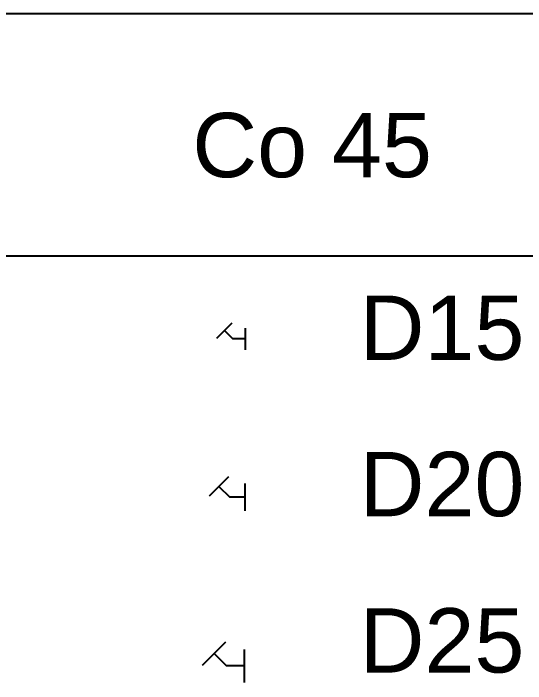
# Model space of a CAD drawing. Header units: millimetres. Extents: x 1218 to 72853, y -34712 to 16286.
# Drawn here: x 39758 to 40396, y 14081 to 14914 of the extents above; entities that cross this region are included whole.
import ezdxf

# ---------------------------------------------------------------- set-up
doc = ezdxf.new("R2010")
doc.units = ezdxf.units.MM
doc.set_wipeout_variables(frame=1)
doc.styles.get("Standard").update_dxf_attribs({"font": 'arial.ttf'})

# ---------------------------------------------------------------- blocks, each defined once
blk = doc.blocks.new('CO45-DN15 PCCC')
blk.add_wipeout([(-14.85, -4.24), (-19.09, 0), (-19.16, 0.06), (-19.2, 0.1), (-19.23, 0.12), (-19.27, 0.15), (-19.31, 0.18), (-19.35, 0.21), (-19.39, 0.23), (-19.43, 0.25), (-19.47, 0.28), (-19.51, 0.3), (-19.56, 0.32), (-19.6, 0.33), (-19.64, 0.35), (-19.69, 0.37), (-19.73, 0.38), (-19.78, 0.39), (-19.83, 0.4), (-19.87, 0.41), (-19.92, 0.42), (-19.96, 0.43), (-20.01, 0.43), (-20.06, 0.44), (-20.11, 0.44), (-20.15, 0.44), (-20.2, 0.44), (-20.25, 0.44), (-20.29, 0.43), (-20.34, 0.43), (-20.39, 0.42), (-20.43, 0.41), (-20.48, 0.4), (-20.53, 0.39), (-20.57, 0.38), (-20.62, 0.37), (-20.66, 0.35), (-20.7, 0.33), (-20.75, 0.32), (-20.79, 0.3), (-20.83, 0.28), (-20.88, 0.25), (-20.92, 0.23), (-20.96, 0.21), (-21, 0.18), (-21.03, 0.15), (-21.07, 0.12), (-21.11, 0.1), (-21.14, 0.06), (-21.18, 0.03), (-21.21, 0), (-21.21, 0), (-25.46, 4.24), (-4.24, 25.46), (0, 21.21), (0, 21.21), (-0.06, 21.14), (-0.1, 21.11), (-0.12, 21.07), (-0.15, 21.03), (-0.18, 21), (-0.21, 20.96), (-0.23, 20.92), (-0.25, 20.88), (-0.28, 20.83), (-0.3, 20.79), (-0.32, 20.75), (-0.33, 20.7), (-0.35, 20.66), (-0.37, 20.62), (-0.38, 20.57), (-0.39, 20.53), (-0.4, 20.48), (-0.41, 20.43), (-0.42, 20.39), (-0.43, 20.34), (-0.43, 20.29), (-0.44, 20.25), (-0.44, 20.2), (-0.44, 20.15), (-0.44, 20.11), (-0.44, 20.06), (-0.43, 20.01), (-0.43, 19.96), (-0.42, 19.92), (-0.41, 19.87), (-0.4, 19.83), (-0.39, 19.78), (-0.38, 19.73), (-0.37, 19.69), (-0.35, 19.64), (-0.33, 19.6), (-0.32, 19.56), (-0.3, 19.51), (-0.28, 19.47), (-0.25, 19.43), (-0.23, 19.39), (-0.21, 19.35), (-0.18, 19.31), (-0.15, 19.27), (-0.12, 19.23), (-0.1, 19.2), (-0.06, 19.16), (-0.03, 19.13), (0, 19.09), (1.41, 17.68), (1.74, 17.37), (1.9, 17.21), (2.07, 17.06), (2.24, 16.92), (2.41, 16.77), (2.58, 16.63), (2.76, 16.49), (2.94, 16.36), (3.12, 16.22), (3.3, 16.09), (3.48, 15.97), (3.67, 15.84), (3.86, 15.72), (4.05, 15.6), (4.24, 15.49), (4.43, 15.37), (4.63, 15.26), (4.83, 15.16), (5.02, 15.05), (5.22, 14.95), (5.43, 14.86), (5.63, 14.76), (5.84, 14.67), (6.04, 14.59), (6.25, 14.5), (6.46, 14.42), (6.67, 14.34), (6.88, 14.27), (7.09, 14.2), (7.31, 14.13), (7.52, 14.07), (7.74, 14.01), (7.95, 13.95), (8.17, 13.89), (8.39, 13.84), (8.61, 13.8), (8.83, 13.75), (9.05, 13.71), (9.27, 13.68), (9.49, 13.64), (9.71, 13.61), (9.93, 13.59), (10.16, 13.56), (10.38, 13.54), (10.6, 13.53), (10.83, 13.52), (11.05, 13.51), (11.28, 13.5), (11.5, 13.5), (13.5, 13.5), (13.59, 13.5), (13.64, 13.51), (13.69, 13.51), (13.73, 13.52), (13.78, 13.53), (13.83, 13.54), (13.87, 13.55), (13.92, 13.56), (13.96, 13.57), (14.01, 13.59), (14.05, 13.61), (14.1, 13.62), (14.14, 13.64), (14.18, 13.66), (14.22, 13.69), (14.26, 13.71), (14.3, 13.73), (14.34, 13.76), (14.38, 13.79), (14.42, 13.81), (14.46, 13.84), (14.49, 13.87), (14.53, 13.91), (14.56, 13.94), (14.59, 13.97), (14.63, 14.01), (14.66, 14.04), (14.69, 14.08), (14.71, 14.12), (14.74, 14.16), (14.77, 14.2), (14.79, 14.24), (14.81, 14.28), (14.84, 14.32), (14.86, 14.36), (14.88, 14.4), (14.89, 14.45), (14.91, 14.49), (14.93, 14.54), (14.94, 14.58), (14.95, 14.63), (14.96, 14.67), (14.97, 14.72), (14.98, 14.77), (14.99, 14.81), (14.99, 14.86), (15, 14.91), (15, 14.95), (15, 15), (15, 15), (21, 15), (21, -15), (15, -15), (15, -15), (15, -14.91), (14.99, -14.86), (14.99, -14.81), (14.98, -14.77), (14.97, -14.72), (14.96, -14.67), (14.95, -14.63), (14.94, -14.58), (14.93, -14.54), (14.91, -14.49), (14.89, -14.45), (14.88, -14.4), (14.86, -14.36), (14.84, -14.32), (14.81, -14.28), (14.79, -14.24), (14.77, -14.2), (14.74, -14.16), (14.71, -14.12), (14.69, -14.08), (14.66, -14.04), (14.63, -14.01), (14.59, -13.97), (14.56, -13.94), (14.53, -13.91), (14.49, -13.87), (14.46, -13.84), (14.42, -13.81), (14.38, -13.79), (14.34, -13.76), (14.3, -13.73), (14.26, -13.71), (14.22, -13.69), (14.18, -13.66), (14.14, -13.64), (14.1, -13.62), (14.05, -13.61), (14.01, -13.59), (13.96, -13.57), (13.92, -13.56), (13.87, -13.55), (13.83, -13.54), (13.78, -13.53), (13.73, -13.52), (13.69, -13.51), (13.64, -13.51), (13.59, -13.5), (13.55, -13.5), (13.5, -13.5), (7.5, -13.5), (7, -13.5), (6.51, -13.48), (6.01, -13.46), (5.52, -13.44), (5.02, -13.4), (4.53, -13.36), (4.03, -13.31), (3.54, -13.25), (3.05, -13.18), (2.56, -13.11), (2.07, -13.03), (1.58, -12.94), (1.09, -12.84), (0.61, -12.74), (0.12, -12.63), (-0.36, -12.51), (-0.84, -12.38), (-1.32, -12.25), (-1.79, -12.1), (-2.27, -11.95), (-2.74, -11.8), (-3.21, -11.63), (-3.67, -11.46), (-4.14, -11.28), (-4.6, -11.09), (-5.05, -10.9), (-5.51, -10.7), (-5.96, -10.49), (-6.4, -10.28), (-6.85, -10.06), (-7.29, -9.83), (-7.73, -9.59), (-8.16, -9.35), (-8.59, -9.1), (-9.01, -8.84), (-9.44, -8.58), (-9.85, -8.31), (-10.27, -8.03), (-10.67, -7.75), (-11.08, -7.46), (-11.48, -7.17), (-11.87, -6.87), (-12.26, -6.56), (-12.65, -6.25), (-13.03, -5.93), (-13.4, -5.6), (-13.77, -5.27), (-14.14, -4.93)])
for p, q in [((-20.15, 1.06), (-1.06, 20.15)), ((15, 13.5), (15, -13.5))]:
    blk.add_line(p, q)
at = {"color": 8}
for p in [(-10.61, 10.61), (15, 0)]:
    blk.add_line(p, (0, 0), dxfattribs=at)
at = {"flags": 1}
for p in [(-14.85, 14.85), (21, 0)]:
    blk.add_attdef('AMC', p, '', height=0.5, dxfattribs=at)
blk = doc.blocks.new('CO45-DN20 PCCC')
blk.add_wipeout([(25, 18), (19, 18), (18.99, 17.89), (18.99, 17.85), (18.99, 17.83), (18.98, 17.79), (18.97, 17.78), (18.96, 17.73), (18.96, 17.71), (18.95, 17.68), (18.93, 17.64), (18.92, 17.61), (18.91, 17.59), (18.89, 17.54), (18.86, 17.49), (18.85, 17.47), (18.83, 17.45), (18.79, 17.39), (18.76, 17.35), (18.74, 17.33), (18.7, 17.28), (18.64, 17.23), (18.61, 17.2), (18.56, 17.17), (18.45, 17.11), (18.39, 17.08), (18.36, 17.07), (18.3, 17.05), (18.24, 17.03), (18.2, 17.02), (18.12, 17.01), (18.08, 17), (18, 17), (17.73, 17), (17.61, 17), (17.48, 17.01), (17.42, 17.01), (17.08, 17.02), (17.04, 17.02), (16.82, 17.03), (16.65, 17.03), (16.54, 17.04), (16.45, 17.05), (16.21, 17.06), (15.95, 17.08), (15.83, 17.09), (15.69, 17.1), (15.47, 17.12), (15.31, 17.14), (15.09, 17.16), (14.89, 17.18), (14.67, 17.21), (14.62, 17.22), (14.55, 17.23), (14.41, 17.24), (14.33, 17.26), (14.2, 17.27), (13.95, 17.31), (13.73, 17.35), (13.54, 17.38), (13.26, 17.43), (12.99, 17.48), (12.85, 17.51), (12.59, 17.56), (12.44, 17.59), (12.15, 17.65), (12, 17.69), (11.89, 17.71), (11.74, 17.75), (11.59, 17.79), (11.41, 17.83), (11.29, 17.87), (10.91, 17.97), (10.55, 18.07), (10.3, 18.15), (10.1, 18.21), (10.01, 18.24), (7.71, 19.08), (7.42, 19.21), (7.36, 19.23), (7.17, 19.32), (6.86, 19.46), (6.56, 19.6), (6.33, 19.71), (6.09, 19.83), (5.76, 20), (5.61, 20.08), (5.25, 20.27), (4.77, 20.55), (4.45, 20.73), (4.06, 20.97), (3.83, 21.12), (3.67, 21.22), (3.25, 21.49), (2.85, 21.77), (2.78, 21.82), (2.43, 22.06), (2.21, 22.23), (2.13, 22.29), (1.98, 22.4), (1.8, 22.54), (1.57, 22.72), (1.33, 22.91), (1.16, 23.05), (0.81, 23.35), (0.57, 23.56), (0.33, 23.77), (0.14, 23.93), (-0.12, 24.18), (-0.35, 24.4), (-0.57, 24.61), (-0.69, 24.73), (-0.85, 24.94), (-0.96, 25.18), (-0.99, 25.35), (-0.99, 25.56), (-0.98, 25.65), (-0.96, 25.75), (-0.93, 25.82), (-0.9, 25.9), (-0.85, 25.98), (-0.82, 26.03), (-0.71, 26.16), (-4.95, 30.41), (-30.41, 4.95), (-26.16, 0.71), (-26.06, 0.79), (-26.03, 0.82), (-25.99, 0.84), (-25.96, 0.87), (-25.94, 0.87), (-25.92, 0.89), (-25.87, 0.91), (-25.8, 0.94), (-25.69, 0.97), (-25.63, 0.98), (-25.53, 1), (-25.44, 1), (-25.38, 1), (-25.29, 0.99), (-25.26, 0.98), (-25.22, 0.97), (-25.19, 0.96), (-25.15, 0.95), (-25.08, 0.93), (-25, 0.89), (-24.96, 0.87), (-24.93, 0.85), (-24.86, 0.8), (-24.82, 0.77), (-24.75, 0.71), (-24.58, 0.54), (-24.5, 0.46), (-24.45, 0.41), (-24.39, 0.36), (-24.34, 0.31), (-24.23, 0.19), (-24.18, 0.14), (-24.09, 0.06), (-24.08, 0.05), (-24.06, 0.03), (-24.03, 0), (-23.96, -0.07), (-23.91, -0.11), (-23.77, -0.25), (-23.72, -0.3), (-23.64, -0.38), (-23.57, -0.44), (-23.5, -0.5), (-23.45, -0.55), (-23.42, -0.58), (-23.36, -0.64), (-23.32, -0.68), (-23.21, -0.78), (-23.13, -0.85), (-23.07, -0.91), (-22.98, -1), (-22.9, -1.06), (-22.71, -1.23), (-22.69, -1.26), (-22.59, -1.35), (-22.51, -1.42), (-22.21, -1.69), (-22.2, -1.7), (-22.18, -1.71), (-21.99, -1.89), (-21.88, -1.98), (-21.79, -2.06), (-21.66, -2.18), (-21.55, -2.27), (-21.44, -2.36), (-21.17, -2.6), (-20.9, -2.82), (-20.72, -2.97), (-20.58, -3.09), (-20.25, -3.36), (-20.16, -3.44), (-20.03, -3.54), (-19.82, -3.71), (-19.78, -3.74), (-19.56, -3.92), (-19.35, -4.08), (-19.16, -4.23), (-19.07, -4.3), (-18.89, -4.44), (-18.82, -4.5), (-18.72, -4.57), (-18.63, -4.64), (-18.49, -4.75), (-18.33, -4.87), (-18.23, -4.94), (-18.16, -4.99), (-17.92, -5.17), (-17.89, -5.19), (-17.67, -5.36), (-17.43, -5.53), (-17.23, -5.68), (-16.94, -5.88), (-16.76, -6.01), (-16.56, -6.15), (-16.36, -6.29), (-16.02, -6.52), (-15.78, -6.68), (-15.66, -6.76), (-15.36, -6.96), (-15.08, -7.15), (-14.94, -7.24), (-14.86, -7.29), (-14.36, -7.61), (-14.25, -7.68), (-14.02, -7.82), (-13.91, -7.89), (-13.82, -7.95), (-13.5, -8.14), (-13.38, -8.22), (-13.34, -8.25), (-13.12, -8.38), (-13.02, -8.43), (-12.92, -8.49), (-12.7, -8.62), (-12.62, -8.67), (-12.53, -8.72), (-12.43, -8.78), (-12.2, -8.92), (-12.04, -9.01), (-11.96, -9.06), (-11.8, -9.14), (-11.56, -9.28), (-11.29, -9.43), (-11.12, -9.52), (-10.98, -9.6), (-10.85, -9.67), (-10.72, -9.74), (-10.43, -9.9), (-10.35, -9.94), (-10.13, -10.06), (-9.98, -10.14), (-9.78, -10.24), (-9.52, -10.37), (-9.32, -10.47), (-9.12, -10.58), (-8.88, -10.7), (-8.71, -10.78), (-8.52, -10.87), (-8.32, -10.97), (-8.09, -11.08), (-7.99, -11.13), (-7.93, -11.16), (-7.55, -11.33), (-7.49, -11.36), (-7.46, -11.38), (-7.35, -11.43), (-7.26, -11.47), (-7.1, -11.54), (-7.01, -11.58), (-6.85, -11.66), (-6.6, -11.77), (-6.34, -11.88), (-6.06, -12.01), (-5.97, -12.05), (-5.84, -12.1), (-5.59, -12.21), (-5.4, -12.29), (-5.17, -12.39), (-5, -12.45), (-4.72, -12.57), (-4.24, -12.76), (-4.17, -12.79), (-3.89, -12.9), (-3.48, -13.06), (-3.35, -13.1), (-2.99, -13.24), (-2.75, -13.33), (-2.51, -13.41), (-2.3, -13.49), (-2.23, -13.52), (-1.84, -13.65), (-1.6, -13.73), (-1.42, -13.79), (-1.3, -13.84), (-1, -13.94), (-0.8, -14), (-0.43, -14.12), (-0.14, -14.21), (-0.03, -14.25), (0.44, -14.39), (1.44, -14.69), (2.14, -14.88), (2.31, -14.93), (2.48, -14.98), (3.01, -15.11), (3.41, -15.21), (3.82, -15.31), (4.72, -15.52), (5.18, -15.63), (5.5, -15.69), (6.15, -15.83), (6.36, -15.87), (6.93, -15.98), (7.39, -16.06), (7.67, -16.11), (8.25, -16.21), (8.41, -16.24), (9.15, -16.35), (9.45, -16.39), (9.78, -16.44), (10.37, -16.52), (10.45, -16.53), (10.97, -16.59), (11.34, -16.63), (12.86, -16.78), (13.1, -16.8), (13.99, -16.87), (14.52, -16.9), (14.64, -16.91), (15.58, -16.95), (15.7, -16.96), (16.02, -16.97), (16.43, -16.98), (17.04, -16.99), (17.36, -17), (18.4, -17.08), (18.57, -17.18), (18.76, -17.34), (18.83, -17.44), (18.87, -17.5), (18.9, -17.56), (18.95, -17.68), (18.95, -17.7), (18.97, -17.75), (18.99, -17.85), (19, -18), (25, -18)])
for p, q in [((-1.41, 25.46), (-25.46, 1.41)), ((19, -17), (19, 17))]:
    blk.add_line(p, q)
at = {"color": 8}
for p in [(-13.44, 13.44), (19, 0)]:
    blk.add_line(p, (0, 0), dxfattribs=at)
at = {"flags": 1}
for p in [(-17.68, 17.68), (25, 0)]:
    blk.add_attdef('AMC', p, '', height=0.5, dxfattribs=at)
blk = doc.blocks.new('CO45-DN25 PCCC')
blk.add_wipeout([(-28.99, 0), (-29.06, 0.06), (-29.1, 0.1), (-29.13, 0.12), (-29.17, 0.15), (-29.21, 0.18), (-29.25, 0.21), (-29.29, 0.23), (-29.33, 0.25), (-29.37, 0.28), (-29.41, 0.3), (-29.46, 0.32), (-29.5, 0.33), (-29.54, 0.35), (-29.59, 0.37), (-29.63, 0.38), (-29.68, 0.39), (-29.72, 0.4), (-29.77, 0.41), (-29.82, 0.42), (-29.86, 0.43), (-29.91, 0.43), (-29.96, 0.44), (-30, 0.44), (-30.05, 0.44), (-30.1, 0.44), (-30.15, 0.44), (-30.19, 0.43), (-30.24, 0.43), (-30.29, 0.42), (-30.33, 0.41), (-30.38, 0.4), (-30.43, 0.39), (-30.47, 0.38), (-30.52, 0.37), (-30.56, 0.35), (-30.6, 0.33), (-30.65, 0.32), (-30.69, 0.3), (-30.73, 0.28), (-30.77, 0.25), (-30.82, 0.23), (-30.86, 0.21), (-30.9, 0.18), (-30.93, 0.15), (-30.97, 0.12), (-31.01, 0.1), (-31.04, 0.06), (-31.08, 0.03), (-31.11, 0), (-31.11, 0), (-36.06, 4.95), (-4.95, 36.06), (0, 31.11), (0, 31.11), (-0.06, 31.04), (-0.1, 31.01), (-0.12, 30.97), (-0.15, 30.93), (-0.18, 30.9), (-0.21, 30.86), (-0.23, 30.82), (-0.25, 30.77), (-0.28, 30.73), (-0.3, 30.69), (-0.32, 30.65), (-0.33, 30.6), (-0.35, 30.56), (-0.37, 30.52), (-0.38, 30.47), (-0.39, 30.43), (-0.4, 30.38), (-0.41, 30.33), (-0.42, 30.29), (-0.43, 30.24), (-0.43, 30.19), (-0.44, 30.15), (-0.44, 30.1), (-0.44, 30.05), (-0.44, 30), (-0.44, 29.96), (-0.43, 29.91), (-0.43, 29.86), (-0.42, 29.82), (-0.41, 29.77), (-0.4, 29.72), (-0.39, 29.68), (-0.38, 29.63), (-0.37, 29.59), (-0.35, 29.54), (-0.33, 29.5), (-0.32, 29.46), (-0.3, 29.41), (-0.28, 29.37), (-0.25, 29.33), (-0.23, 29.29), (-0.21, 29.25), (-0.18, 29.21), (-0.15, 29.17), (-0.12, 29.13), (-0.1, 29.1), (-0.06, 29.06), (-0.03, 29.03), (0, 28.99), (0.65, 28.36), (0.99, 28.05), (1.33, 27.74), (1.67, 27.45), (2.02, 27.15), (2.37, 26.87), (2.73, 26.58), (3.09, 26.31), (3.46, 26.04), (3.83, 25.77), (4.2, 25.51), (4.58, 25.26), (4.97, 25.01), (5.35, 24.77), (5.74, 24.54), (6.14, 24.31), (6.53, 24.09), (6.93, 23.87), (7.34, 23.66), (7.75, 23.46), (8.16, 23.26), (8.57, 23.07), (8.99, 22.88), (9.41, 22.71), (9.83, 22.54), (10.25, 22.37), (10.68, 22.21), (11.11, 22.06), (11.54, 21.92), (11.98, 21.78), (12.41, 21.65), (12.85, 21.53), (13.29, 21.41), (13.73, 21.3), (14.18, 21.2), (14.62, 21.1), (15.07, 21.01), (15.52, 20.93), (15.96, 20.86), (16.42, 20.79), (16.87, 20.73), (17.32, 20.68), (17.77, 20.63), (18.23, 20.59), (18.68, 20.56), (19.13, 20.53), (19.59, 20.51), (20.04, 20.5), (20.5, 20.5), (20.59, 20.5), (20.64, 20.51), (20.69, 20.51), (20.73, 20.52), (20.78, 20.53), (20.83, 20.54), (20.87, 20.55), (20.92, 20.56), (20.96, 20.57), (21.01, 20.59), (21.05, 20.61), (21.1, 20.62), (21.14, 20.64), (21.18, 20.66), (21.22, 20.69), (21.26, 20.71), (21.3, 20.73), (21.34, 20.76), (21.38, 20.79), (21.42, 20.81), (21.46, 20.84), (21.49, 20.87), (21.53, 20.91), (21.56, 20.94), (21.59, 20.97), (21.63, 21.01), (21.66, 21.04), (21.69, 21.08), (21.71, 21.12), (21.74, 21.16), (21.77, 21.2), (21.79, 21.24), (21.81, 21.28), (21.84, 21.32), (21.86, 21.36), (21.88, 21.4), (21.89, 21.45), (21.91, 21.49), (21.93, 21.54), (21.94, 21.58), (21.95, 21.63), (21.96, 21.67), (21.97, 21.72), (21.98, 21.77), (21.99, 21.81), (21.99, 21.86), (22, 21.91), (22, 21.95), (22, 22), (22, 22), (29, 22), (29, -22), (22, -22), (22, -22), (22, -21.91), (21.99, -21.86), (21.99, -21.81), (21.98, -21.77), (21.97, -21.72), (21.96, -21.67), (21.95, -21.63), (21.94, -21.58), (21.93, -21.54), (21.91, -21.49), (21.89, -21.45), (21.88, -21.4), (21.86, -21.36), (21.84, -21.32), (21.81, -21.28), (21.79, -21.24), (21.77, -21.2), (21.74, -21.16), (21.71, -21.12), (21.69, -21.08), (21.66, -21.04), (21.63, -21.01), (21.59, -20.97), (21.56, -20.94), (21.53, -20.91), (21.49, -20.87), (21.46, -20.84), (21.42, -20.81), (21.38, -20.79), (21.34, -20.76), (21.3, -20.73), (21.26, -20.71), (21.22, -20.69), (21.18, -20.66), (21.14, -20.64), (21.1, -20.62), (21.05, -20.61), (21.01, -20.59), (20.96, -20.57), (20.92, -20.56), (20.87, -20.55), (20.83, -20.54), (20.78, -20.53), (20.73, -20.52), (20.69, -20.51), (20.64, -20.51), (20.59, -20.5), (20.55, -20.5), (20.5, -20.5), (19.4, -20.49), (18.3, -20.47), (17.2, -20.42), (16.11, -20.36), (15.01, -20.28), (13.91, -20.19), (12.82, -20.08), (11.73, -19.95), (10.64, -19.8), (9.55, -19.64), (8.47, -19.46), (7.38, -19.26), (6.31, -19.05), (5.23, -18.81), (4.16, -18.57), (3.09, -18.3), (2.03, -18.02), (0.97, -17.72), (-0.08, -17.41), (-1.13, -17.07), (-2.17, -16.73), (-3.21, -16.36), (-4.24, -15.98), (-5.27, -15.58), (-6.28, -15.17), (-7.3, -14.74), (-8.3, -14.3), (-9.3, -13.84), (-10.29, -13.36), (-11.28, -12.87), (-12.25, -12.36), (-13.22, -11.84), (-14.18, -11.31), (-15.13, -10.75), (-16.07, -10.19), (-17, -9.6), (-17.93, -9.01), (-18.84, -8.4), (-19.75, -7.77), (-20.64, -7.13), (-21.52, -6.48), (-22.4, -5.81), (-23.26, -5.13), (-24.11, -4.44), (-24.96, -3.73), (-25.79, -3.01), (-26.61, -2.28), (-27.41, -1.53)])
blk.add_wipeout([(-28.99, 0), (-29.06, 0.06), (-29.1, 0.1), (-29.13, 0.12), (-29.17, 0.15), (-29.21, 0.18), (-29.25, 0.21), (-29.29, 0.23), (-29.33, 0.25), (-29.37, 0.28), (-29.41, 0.3), (-29.46, 0.32), (-29.5, 0.33), (-29.54, 0.35), (-29.59, 0.37), (-29.63, 0.38), (-29.68, 0.39), (-29.72, 0.4), (-29.77, 0.41), (-29.82, 0.42), (-29.86, 0.43), (-29.91, 0.43), (-29.96, 0.44), (-30, 0.44), (-30.05, 0.44), (-30.1, 0.44), (-30.15, 0.44), (-30.19, 0.43), (-30.24, 0.43), (-30.29, 0.42), (-30.33, 0.41), (-30.38, 0.4), (-30.43, 0.39), (-30.47, 0.38), (-30.52, 0.37), (-30.56, 0.35), (-30.6, 0.33), (-30.65, 0.32), (-30.69, 0.3), (-30.73, 0.28), (-30.77, 0.25), (-30.82, 0.23), (-30.86, 0.21), (-30.9, 0.18), (-30.93, 0.15), (-30.97, 0.12), (-31.01, 0.1), (-31.04, 0.06), (-31.08, 0.03), (-31.11, 0), (-31.11, 0), (-36.06, 4.95), (-4.95, 36.06), (0, 31.11), (0, 31.11), (-0.06, 31.04), (-0.1, 31.01), (-0.12, 30.97), (-0.15, 30.93), (-0.18, 30.9), (-0.21, 30.86), (-0.23, 30.82), (-0.25, 30.77), (-0.28, 30.73), (-0.3, 30.69), (-0.32, 30.65), (-0.33, 30.6), (-0.35, 30.56), (-0.37, 30.52), (-0.38, 30.47), (-0.39, 30.43), (-0.4, 30.38), (-0.41, 30.33), (-0.42, 30.29), (-0.43, 30.24), (-0.43, 30.19), (-0.44, 30.15), (-0.44, 30.1), (-0.44, 30.05), (-0.44, 30), (-0.44, 29.96), (-0.43, 29.91), (-0.43, 29.86), (-0.42, 29.82), (-0.41, 29.77), (-0.4, 29.72), (-0.39, 29.68), (-0.38, 29.63), (-0.37, 29.59), (-0.35, 29.54), (-0.33, 29.5), (-0.32, 29.46), (-0.3, 29.41), (-0.28, 29.37), (-0.25, 29.33), (-0.23, 29.29), (-0.21, 29.25), (-0.18, 29.21), (-0.15, 29.17), (-0.12, 29.13), (-0.1, 29.1), (-0.06, 29.06), (-0.03, 29.03), (0, 28.99), (0.65, 28.36), (0.99, 28.05), (1.33, 27.74), (1.67, 27.45), (2.02, 27.15), (2.37, 26.87), (2.73, 26.58), (3.09, 26.31), (3.46, 26.04), (3.83, 25.77), (4.2, 25.51), (4.58, 25.26), (4.97, 25.01), (5.35, 24.77), (5.74, 24.54), (6.14, 24.31), (6.53, 24.09), (6.93, 23.87), (7.34, 23.66), (7.75, 23.46), (8.16, 23.26), (8.57, 23.07), (8.99, 22.88), (9.41, 22.71), (9.83, 22.54), (10.25, 22.37), (10.68, 22.21), (11.11, 22.06), (11.54, 21.92), (11.98, 21.78), (12.41, 21.65), (12.85, 21.53), (13.29, 21.41), (13.73, 21.3), (14.18, 21.2), (14.62, 21.1), (15.07, 21.01), (15.52, 20.93), (15.96, 20.86), (16.42, 20.79), (16.87, 20.73), (17.32, 20.68), (17.77, 20.63), (18.23, 20.59), (18.68, 20.56), (19.13, 20.53), (19.59, 20.51), (20.04, 20.5), (20.5, 20.5), (20.59, 20.5), (20.64, 20.51), (20.69, 20.51), (20.73, 20.52), (20.78, 20.53), (20.83, 20.54), (20.87, 20.55), (20.92, 20.56), (20.96, 20.57), (21.01, 20.59), (21.05, 20.61), (21.1, 20.62), (21.14, 20.64), (21.18, 20.66), (21.22, 20.69), (21.26, 20.71), (21.3, 20.73), (21.34, 20.76), (21.38, 20.79), (21.42, 20.81), (21.46, 20.84), (21.49, 20.87), (21.53, 20.91), (21.56, 20.94), (21.59, 20.97), (21.63, 21.01), (21.66, 21.04), (21.69, 21.08), (21.71, 21.12), (21.74, 21.16), (21.77, 21.2), (21.79, 21.24), (21.81, 21.28), (21.84, 21.32), (21.86, 21.36), (21.88, 21.4), (21.89, 21.45), (21.91, 21.49), (21.93, 21.54), (21.94, 21.58), (21.95, 21.63), (21.96, 21.67), (21.97, 21.72), (21.98, 21.77), (21.99, 21.81), (21.99, 21.86), (22, 21.91), (22, 21.95), (22, 22), (22, 22), (29, 22), (29, -22), (22, -22), (22, -22), (22, -21.91), (21.99, -21.86), (21.99, -21.81), (21.98, -21.77), (21.97, -21.72), (21.96, -21.67), (21.95, -21.63), (21.94, -21.58), (21.93, -21.54), (21.91, -21.49), (21.89, -21.45), (21.88, -21.4), (21.86, -21.36), (21.84, -21.32), (21.81, -21.28), (21.79, -21.24), (21.77, -21.2), (21.74, -21.16), (21.71, -21.12), (21.69, -21.08), (21.66, -21.04), (21.63, -21.01), (21.59, -20.97), (21.56, -20.94), (21.53, -20.91), (21.49, -20.87), (21.46, -20.84), (21.42, -20.81), (21.38, -20.79), (21.34, -20.76), (21.3, -20.73), (21.26, -20.71), (21.22, -20.69), (21.18, -20.66), (21.14, -20.64), (21.1, -20.62), (21.05, -20.61), (21.01, -20.59), (20.96, -20.57), (20.92, -20.56), (20.87, -20.55), (20.83, -20.54), (20.78, -20.53), (20.73, -20.52), (20.69, -20.51), (20.64, -20.51), (20.59, -20.5), (20.55, -20.5), (20.5, -20.5), (19.4, -20.49), (18.3, -20.47), (17.2, -20.42), (16.11, -20.36), (15.01, -20.28), (13.91, -20.19), (12.82, -20.08), (11.73, -19.95), (10.64, -19.8), (9.55, -19.64), (8.47, -19.46), (7.38, -19.26), (6.31, -19.05), (5.23, -18.81), (4.16, -18.57), (3.09, -18.3), (2.03, -18.02), (0.97, -17.72), (-0.08, -17.41), (-1.13, -17.07), (-2.17, -16.73), (-3.21, -16.36), (-4.24, -15.98), (-5.27, -15.58), (-6.28, -15.17), (-7.3, -14.74), (-8.3, -14.3), (-9.3, -13.84), (-10.29, -13.36), (-11.28, -12.87), (-12.25, -12.36), (-13.22, -11.84), (-14.18, -11.31), (-15.13, -10.75), (-16.07, -10.19), (-17, -9.6), (-17.93, -9.01), (-18.84, -8.4), (-19.75, -7.77), (-20.64, -7.13), (-21.52, -6.48), (-22.4, -5.81), (-23.26, -5.13), (-24.11, -4.44), (-24.96, -3.73), (-25.79, -3.01), (-26.61, -2.28), (-27.41, -1.53)])
for p, q in [((-30.05, 1.06), (-1.06, 30.05)), ((22, 20.5), (22, -20.5))]:
    blk.add_line(p, q)
at = {"color": 8}
for p in [(-15.56, 15.56), (22, 0)]:
    blk.add_line(p, (0, 0), dxfattribs=at)
at = {"flags": 1}
for p in [(-20.51, 20.51), (29, 0)]:
    blk.add_attdef('AMC', p, '', height=0.5, dxfattribs=at)

msp = doc.modelspace()

# ---------------------------------------------------------------- linework, layer by layer
for p, q in [((38761.18, 14914.18), (44955.06, 14914.18)), ((38761.18, 14612.84), (44955.06, 14612.84))]:
    msp.add_line(p, q)

# ---------------------------------------------------------------- block references
for name, p in [('CO45-DN15 PCCC', (40031.63, 14509.61)), ('CO45-DN20 PCCC', (40027.63, 14312.72)), ('CO45-DN25 PCCC', (40023.63, 14103.14))]:
    msp.add_blockref(name, p)

# ---------------------------------------------------------------- texts
at = {"color": 1, "ltscale": 500}
msp.add_text('Co 45', height=80, rotation=360, dxfattribs=at).set_placement((39981, 14710.54))
at = {"color": 2, "ltscale": 500}
for s, p in [('D15', (40189.2, 14483.53)), ('D20', (40189.2, 14289.18)), ('D25', (40189.2, 14094.84))]:
    msp.add_text(s, height=80, rotation=360, dxfattribs=at).set_placement(p)

doc.saveas('drawing.dxf')
